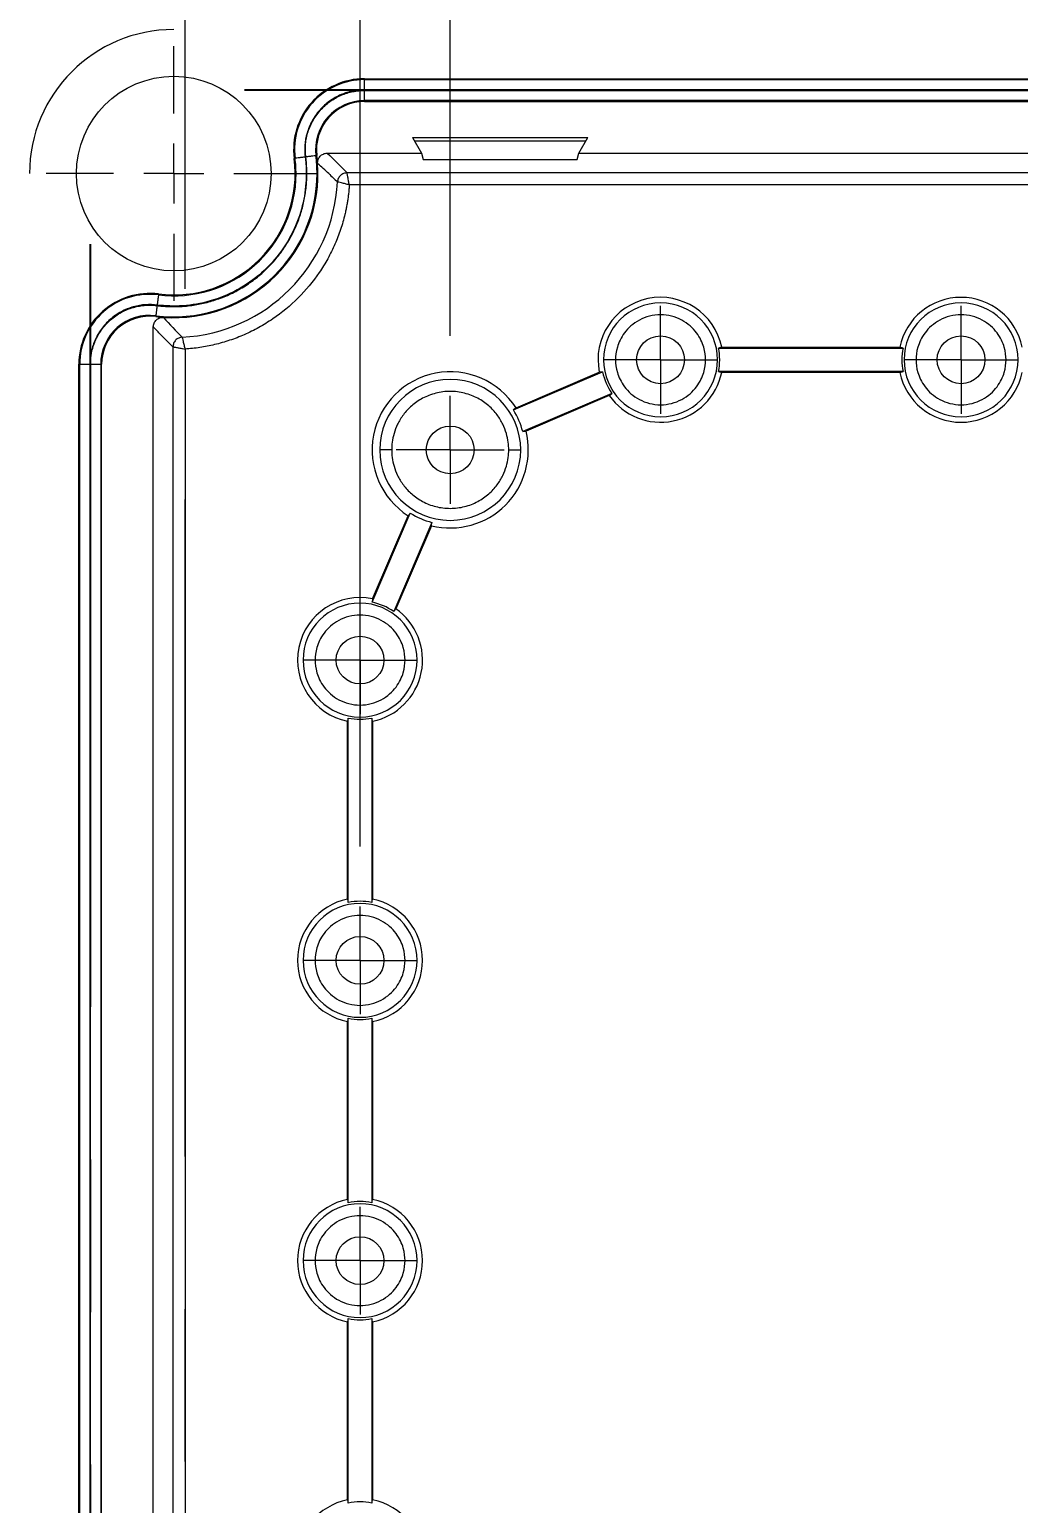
# Model space of a CAD drawing. Header units: millimetres. Extents: x 5 to 415, y 4 to 292.
# Drawn here: x 275.76 to 292.22, y 217.59 to 242.13 of the extents above; entities that cross this region are included whole.
import ezdxf

# ---------------------------------------------------------------- set-up
doc = ezdxf.new("R2010")
doc.units = ezdxf.units.MM
doc.linetypes.add('CENTERX2', pattern=[20.32, 12.7, -2.54, 2.54, -2.54])
doc.styles.add('SLDTEXTSTYLE0', font='TXT', dxfattribs={"width": 0.75})
doc.dimstyles.new('SLDDIMSTYLE0', dxfattribs={"dimtxt": 3.5, "dimasz": 6, "dimexe": 0, "dimexo": 0.0625, "dimgap": 0.875, "dimtad": 1, "dimlfac": 5, "dimrnd": 1e-09, "dimzin": 12, "dimdsep": 46, "dimtxsty": 'SLDTEXTSTYLE0', "dimblk1": 'CLOSED', "dimblk2": 'CLOSED', "dimsah": 1, "dimcen": 0.09, "dimadec": 0, "dimazin": 3, "dimtfac": 1, "dimtofl": 0, "dimtmove": 0, "dimatfit": 3, "dimldrblk": 'CLOSED', "dimfxl": 1, "dimfrac": 2, "dimtolj": 1, "dimtzin": 12, "dimarcsym": 0})

# ---------------------------------------------------------------- blocks, each defined once
blk = doc.blocks.new('_CLOSED')
at = {"color": 0, "linetype": 'ByBlock', "lineweight": -2}
for p, q in [((-1, 0.166667), (0, 0)), ((-1, 0.166667), (-1, -0.166667)), ((0, 0), (-1, -0.166667)), ((0, 0), (-1, 0))]:
    blk.add_line(p, q, dxfattribs=at)
blk = doc.blocks.new('_D_2')
at = {"color": 7, "linetype": 'Continuous', "lineweight": 0}
for p, q in [((278.349, 237.81), (278.349, 254.452)), ((329.174, 237.81), (329.174, 254.452)), ((278.349, 253.452), (329.174, 253.452))]:
    blk.add_line(p, q, dxfattribs=at)
at = {"color": 7, "linetype": 'Continuous', "lineweight": 0, "xscale": 6, "yscale": 6, "rotation": 180.0000000000004}
blk.add_blockref('_CLOSED', (278.349, 253.452, 7.27), dxfattribs=at)
at = {"color": 7, "linetype": 'Continuous', "lineweight": 0, "xscale": 6, "yscale": 6}
blk.add_blockref('_CLOSED', (329.174, 253.452, 7.27), dxfattribs=at)
at = {"color": 7, "linetype": 'Continuous', "lineweight": 0, "insert": (296.944, 257.964), "char_height": 3.5, "attachment_point": 1, "style": 'SLDTEXTSTYLE0'}
blk.add_mtext('254.13', dxfattribs=at)
blk = doc.blocks.new('_D_4')
at = {"color": 7, "linetype": 'Continuous', "lineweight": 0}
for p, q in [((281.261, 228.529), (281.261, 249.833)), ((326.261, 228.529), (326.261, 249.833)), ((281.261, 248.833), (326.261, 248.833))]:
    blk.add_line(p, q, dxfattribs=at)
at = {"color": 7, "linetype": 'Continuous', "lineweight": 0, "xscale": 6, "yscale": 6, "rotation": 180.0000000000004}
blk.add_blockref('_CLOSED', (281.261, 248.833, 7.27), dxfattribs=at)
at = {"color": 7, "linetype": 'Continuous', "lineweight": 0, "xscale": 6, "yscale": 6}
blk.add_blockref('_CLOSED', (326.261, 248.833, 7.27), dxfattribs=at)
at = {"color": 7, "linetype": 'Continuous', "lineweight": 0, "insert": (300.177, 253.345), "char_height": 3.5, "attachment_point": 1, "style": 'SLDTEXTSTYLE0'}
blk.add_mtext('225', dxfattribs=at)
blk = doc.blocks.new('_D_5')
at = {"color": 7, "linetype": 'Continuous', "lineweight": 0}
for p, q in [((282.761, 237.029), (282.761, 245.043)), ((324.761, 237.029), (324.761, 245.043)), ((282.761, 244.043), (324.761, 244.043))]:
    blk.add_line(p, q, dxfattribs=at)
at = {"color": 7, "linetype": 'Continuous', "lineweight": 0, "xscale": 6, "yscale": 6, "rotation": 180.0000000000004}
blk.add_blockref('_CLOSED', (282.761, 244.043, 7.27), dxfattribs=at)
at = {"color": 7, "linetype": 'Continuous', "lineweight": 0, "xscale": 6, "yscale": 6}
blk.add_blockref('_CLOSED', (324.761, 244.043, 7.27), dxfattribs=at)
at = {"color": 7, "linetype": 'Continuous', "lineweight": 0, "insert": (300.177, 248.555), "char_height": 3.5, "attachment_point": 1, "style": 'SLDTEXTSTYLE0'}
blk.add_mtext('210', dxfattribs=at)
blk = doc.blocks.new('SW_CENTERMARKSYMBOL_2')
at = {"color": 0, "linetype": 'Continuous', "lineweight": 0}
for p, q in [((0, 1), (0, 2.12)), ((0, 0), (0, 0.5)), ((-1, 0), (-2.12, 0)), ((0, 0), (-0.5, 0)), ((0, 0), (0, -0.5)), ((0, 0), (0.5, 0)), ((1, 0), (2.12, 0)), ((0, -1), (0, -2.12))]:
    blk.add_line(p, q, dxfattribs=at)
blk = doc.blocks.new('SW_CENTERMARKSYMBOL_26')
at = {"color": 0, "linetype": 'Continuous', "lineweight": 0}
for p, q in [((0, 0.5), (0, 0.898)), ((0, 0), (0, 0.5)), ((-0.5, 0), (-0.898, 0)), ((0, 0), (-0.5, 0)), ((0, 0), (0, -0.5)), ((0, 0), (0.5, 0)), ((0.5, 0), (0.898, 0)), ((0, -0.5), (0, -0.898))]:
    blk.add_line(p, q, dxfattribs=at)
blk = doc.blocks.new('SW_CENTERMARKSYMBOL_27')
at = {"color": 0, "linetype": 'Continuous', "lineweight": 0}
for p, q in [((0, 0.5), (0, 0.898)), ((0, 0), (0, 0.5)), ((-0.5, 0), (-0.898, 0)), ((0, 0), (-0.5, 0)), ((0, 0), (0, -0.5)), ((0, 0), (0.5, 0)), ((0.5, 0), (0.898, 0)), ((0, -0.5), (0, -0.898))]:
    blk.add_line(p, q, dxfattribs=at)
blk = doc.blocks.new('SW_CENTERMARKSYMBOL_28')
at = {"color": 0, "linetype": 'Continuous', "lineweight": 0}
for p, q in [((0, 0.5), (0, 0.898)), ((0, 0), (0, 0.5)), ((-0.5, 0), (-0.898, 0)), ((0, 0), (-0.5, 0)), ((0, 0), (0, -0.5)), ((0, 0), (0.5, 0)), ((0.5, 0), (0.898, 0)), ((0, -0.5), (0, -0.898))]:
    blk.add_line(p, q, dxfattribs=at)
blk = doc.blocks.new('SW_CENTERMARKSYMBOL_29')
at = {"color": 0, "linetype": 'Continuous', "lineweight": 0}
for p, q in [((0, 0.5), (0, 0.898)), ((0, 0), (0, 0.5)), ((-0.5, 0), (-0.898, 0)), ((0, 0), (-0.5, 0)), ((0, 0), (0, -0.5)), ((0, 0), (0.5, 0)), ((0.5, 0), (0.898, 0)), ((0, -0.5), (0, -0.898))]:
    blk.add_line(p, q, dxfattribs=at)
blk = doc.blocks.new('SW_CENTERMARKSYMBOL_30')
at = {"color": 0, "linetype": 'Continuous', "lineweight": 0}
for p, q in [((0, 0.5), (0, 0.898)), ((0, 0), (0, 0.5)), ((-0.5, 0), (-0.898, 0)), ((0, 0), (-0.5, 0)), ((0, 0), (0, -0.5)), ((0, 0), (0.5, 0)), ((0.5, 0), (0.898, 0)), ((0, -0.5), (0, -0.898))]:
    blk.add_line(p, q, dxfattribs=at)
blk = doc.blocks.new('SW_CENTERMARKSYMBOL_31')
at = {"color": 0, "linetype": 'Continuous', "lineweight": 0}
for p, q in [((0, 0.5), (0, 0.898)), ((0, 0), (0, 0.5)), ((-0.5, 0), (-0.898, 0)), ((0, 0), (-0.5, 0)), ((0, 0), (0, -0.5)), ((0, 0), (0.5, 0)), ((0.5, 0), (0.898, 0)), ((0, -0.5), (0, -0.898))]:
    blk.add_line(p, q, dxfattribs=at)

msp = doc.modelspace()

# ---------------------------------------------------------------- linework, layer by layer
at = {"color": 7, "linetype": 'Continuous', "lineweight": 15}
for p, q in [((281.3363, 241.3111), (281.3363, 241.2959)), ((281.3363, 241.3111), (326.1865, 241.3111)), ((281.3363, 241.126), (281.3363, 241.2959)), ((281.3363, 241.2959), (326.1865, 241.2959)), ((326.1865, 241.126), (281.3363, 241.126)), ((281.3363, 241.1163), (326.1865, 241.1163)), ((281.3363, 240.9464), (281.3363, 241.1163)), ((326.1865, 240.9464), (281.3363, 240.9464)), ((281.3363, 240.9464), (281.3363, 240.9311)), ((281.3363, 240.9311), (326.1865, 240.9311)), ((282.1333, 240.3311), (282.2834, 240.0711)), ((282.1333, 240.3311), (285.0521, 240.3311)), ((284.902, 240.0711), (285.0521, 240.3311)), ((280.715, 240.0711), (282.2834, 240.0711)), ((282.1635, 240.2788), (285.0219, 240.2788)), ((282.2834, 240.0711), (282.3136, 239.9664)), ((284.8718, 239.9664), (284.902, 240.0711)), ((284.902, 240.0711), (322.6207, 240.0711)), ((280.1806, 239.9855), (280.1655, 239.9836)), ((280.5275, 240.0292), (280.5426, 240.0311)), ((282.3136, 239.9664), (284.8718, 239.9664)), ((326.4777, 239.7436), (281.0451, 239.7436)), ((326.4399, 239.5437), (281.0829, 239.5437)), ((277.9089, 237.727), (277.907, 237.7119)), ((277.8614, 237.35), (277.8633, 237.3651)), ((277.8214, 191.0848), (277.8214, 237.1775)), ((278.1489, 236.8474), (278.1489, 191.4149)), ((278.3489, 236.8097), (278.3489, 191.4526)), ((287.28, 236.8411), (287.2257, 236.8272)), ((287.2257, 236.8272), (290.297, 236.8272)), ((287.28, 236.8411), (290.2428, 236.8411)), ((290.297, 236.8272), (290.2428, 236.8411)), ((276.5814, 191.706), (276.5814, 236.5562)), ((276.5966, 236.5562), (276.5814, 236.5562)), ((276.5966, 191.706), (276.5966, 236.5562)), ((276.5966, 236.5562), (276.7665, 236.5562)), ((276.7665, 236.5562), (276.7665, 191.706)), ((276.7763, 191.706), (276.7763, 236.5562)), ((276.7763, 236.5562), (276.9462, 236.5562)), ((276.9462, 236.5562), (276.9462, 191.706)), ((276.9462, 236.5562), (276.9614, 236.5562)), ((276.9614, 191.706), (276.9614, 236.5562)), ((283.8133, 235.7953), (285.2978, 236.4315)), ((283.8579, 235.8295), (285.2424, 236.4229)), ((285.2978, 236.4315), (285.2424, 236.4229)), ((287.2257, 236.4351), (287.28, 236.4211)), ((290.297, 236.4351), (287.2257, 236.4351)), ((290.2428, 236.4211), (287.28, 236.4211)), ((290.2428, 236.4211), (290.297, 236.4351)), ((285.4522, 236.0711), (283.9678, 235.4349)), ((285.4079, 236.0369), (284.0233, 235.4435)), ((285.4079, 236.0369), (285.4522, 236.0711)), ((283.8579, 235.8295), (283.8133, 235.7953)), ((283.9678, 235.4349), (284.0233, 235.4435)), ((281.4611, 232.5947), (282.0973, 234.0792)), ((281.4696, 232.6501), (282.063, 234.0347)), ((282.4576, 233.9247), (281.8214, 232.4403)), ((282.0973, 234.0792), (282.063, 234.0347)), ((282.449, 233.8692), (282.4576, 233.9247)), ((282.449, 233.8692), (281.8556, 232.4846)), ((281.4696, 232.6501), (281.4611, 232.5947)), ((281.8214, 232.4403), (281.8556, 232.4846)), ((281.0653, 230.6668), (281.0514, 230.6126)), ((281.0514, 227.6497), (281.0514, 230.6126)), ((281.0653, 227.5955), (281.0653, 230.6668)), ((281.4714, 230.6126), (281.4574, 230.6668)), ((281.4574, 230.6668), (281.4574, 227.5955)), ((281.4714, 230.6126), (281.4714, 227.6497)), ((281.0514, 227.6497), (281.0653, 227.5955)), ((281.4574, 227.5955), (281.4714, 227.6497)), ((281.0653, 225.6668), (281.0514, 225.6126)), ((281.0514, 222.6497), (281.0514, 225.6126)), ((281.0653, 222.5955), (281.0653, 225.6668)), ((281.4714, 225.6126), (281.4574, 225.6668)), ((281.4574, 225.6668), (281.4574, 222.5955)), ((281.4714, 225.6126), (281.4714, 222.6497)), ((281.0514, 222.6497), (281.0653, 222.5955)), ((281.4574, 222.5955), (281.4714, 222.6497)), ((281.0653, 220.6668), (281.0514, 220.6126)), ((281.0653, 217.5955), (281.0653, 220.6668)), ((281.4714, 220.6126), (281.4574, 220.6668)), ((281.4574, 220.6668), (281.4574, 217.5955)), ((281.0514, 217.6497), (281.0514, 220.6126)), ((281.4714, 220.6126), (281.4714, 217.6497)), ((281.0514, 217.6497), (281.0653, 217.5955)), ((281.4574, 217.5955), (281.4714, 217.6497))]:
    msp.add_line(p, q, dxfattribs=at)
at = {"color": 7, "linetype": 'CENTERX2', "lineweight": 0}
for p, q in [((328.1865, 241.126), (279.3363, 241.126)), ((328.1865, 241.1163), (279.3363, 241.1163)), ((276.7665, 238.5562), (276.7665, 189.706)), ((276.7763, 238.5562), (276.7763, 189.706)), ((278.3489, 203.0443), (278.3489, 234.3048))]:
    msp.add_line(p, q, dxfattribs=at)
at = {"color": 7, "linetype": 'Continuous', "lineweight": 15}
for centre, radius in [((278.1614, 239.7311), 1.62), ((286.2614, 236.6311), 0.3976), ((291.2614, 236.6311), 0.3976), ((282.7614, 235.1311), 0.3976), ((281.2614, 231.6311), 0.3976), ((281.2614, 226.6311), 0.3976), ((281.2614, 221.6311), 0.3976)]:
    msp.add_circle(centre, radius, dxfattribs=at)
for centre, radius, start, end in [((278.1614, 239.7311), 2.4, 90, 180), ((281.3363, 240.1311), 1.18, 90, 187.18076), ((281.3363, 240.1311), 1.1648, 90, 187.18076), ((281.3363, 240.1311), 0.8152, 90, 187.18076), ((281.3363, 240.1311), 0.8, 90, 187.18076), ((278.1614, 239.7311), 2.02, 262.81924, 7.18076), ((278.1614, 239.7311), 2.4, 265.96748, 4.03254), ((278.1614, 239.7311), 2.0352, 360, 7.18076), ((278.1614, 239.7311), 2.3848, 0, 7.18076), ((278.1614, 239.7311), 2.4, 4.03254, 7.18076), ((278.1614, 239.7311), 2.3848, 262.81924, 0), ((278.1614, 239.7311), 2.0352, 262.81924, 360), ((278.1614, 239.7311), 2.7275, 272.92795, 357.07205), ((277.7614, 236.5562), 1.18, 82.81924, 180), ((277.7614, 236.5562), 1.1648, 82.81924, 180), ((286.2614, 236.6311), 1.04, 11.64944, 191.54915), ((291.2614, 236.6311), 1.04, 11.64944, 168.35056), ((277.7614, 236.5562), 0.8152, 82.81924, 180), ((277.7614, 236.5562), 0.8, 82.81924, 180), ((278.1614, 239.7311), 2.4, 262.81924, 265.96748), ((286.2614, 236.6311), 0.9481, 0, 180), ((291.2614, 236.6311), 0.9481, 0, 180), ((286.2614, 236.6311), 0.9481, 180, 0), ((286.2614, 236.6311), 0.9841, 348.50914, 11.49086), ((291.2614, 236.6311), 0.9841, 168.50914, 191.49086), ((291.2614, 236.6311), 0.9481, 180, 0), ((282.7614, 235.1311), 1.3, 32.4948, 237.5052), ((286.2614, 236.6311), 0.9841, 191.70773, 214.68945), ((286.2614, 236.6311), 1.04, 214.84803, 348.35056), ((291.2614, 236.6311), 1.04, 191.64944, 348.35056), ((282.7614, 235.1311), 1.1732, 0, 180), ((282.7614, 235.1311), 1.2441, 14.13226, 32.26492), ((282.7614, 235.1311), 1.3, 256.09761, 13.90239), ((282.7614, 235.1311), 1.1732, 180, 0), ((282.7614, 235.1311), 1.2441, 237.73508, 255.86774), ((281.2614, 231.6311), 1.04, 78.45085, 258.35056), ((281.2614, 231.6311), 0.9481, 0, 180), ((281.2614, 231.6311), 0.9841, 55.31055, 78.29227), ((281.2614, 231.6311), 1.04, 281.64944, 55.15197), ((281.2614, 231.6311), 0.9481, 180, 0), ((281.2614, 231.6311), 0.9841, 258.50914, 281.49086), ((281.2614, 226.6311), 1.04, 101.64944, 258.35056), ((281.2614, 226.6311), 0.9481, 0, 180), ((281.2614, 226.6311), 0.9841, 78.50914, 101.49086), ((281.2614, 226.6311), 1.04, 281.64944, 78.35056), ((281.2614, 226.6311), 0.9481, 180, 0), ((281.2614, 226.6311), 0.9841, 258.50914, 281.49086), ((281.2614, 221.6311), 1.04, 101.64944, 258.35056), ((281.2614, 221.6311), 0.9841, 78.50914, 101.49086), ((281.2614, 221.6311), 1.04, 281.64944, 78.35056), ((281.2614, 221.6311), 0.9481, 0, 180), ((281.2614, 221.6311), 0.9481, 180, 0), ((281.2614, 221.6311), 0.9841, 258.50914, 281.49086), ((281.2614, 216.6311), 1.04, 101.64944, 258.35056), ((281.2614, 216.6311), 0.9841, 78.50914, 101.49086), ((281.2614, 216.6311), 1.04, 281.64944, 78.35056)]:
    msp.add_arc(centre, radius, start, end, dxfattribs=at)
for points, knots in [([(281.3363, 241.126), (281.2741, 241.126), (281.2092, 241.1202), (281.0775, 241.0941), (281.0106, 241.0739), (280.8796, 241.0179), (280.8156, 240.9821), (280.6955, 240.8958), (280.6396, 240.8453), (280.5406, 240.7331), (280.4975, 240.6713), (280.4269, 240.5414), (280.3994, 240.4734), (280.3602, 240.3364), (280.3485, 240.2676), (280.3391, 240.1336), (280.3414, 240.0685), (280.3492, 240.0068)], [0, 0, 0, 0, 0.125, 0.125, 0.25, 0.25, 0.375, 0.375, 0.5, 0.5, 0.625, 0.625, 0.75, 0.75, 0.875, 0.875, 1, 1, 1, 1]), ([(280.3589, 240.008), (280.3574, 240.0208), (280.3545, 240.0463), (280.352, 240.0846), (280.3509, 240.123), (280.3514, 240.1615), (280.3544, 240.2213), (280.3643, 240.3023), (280.3878, 240.4043), (280.4227, 240.5049), (280.4852, 240.6367), (280.5912, 240.7883), (280.7283, 240.9123), (280.8512, 240.9909), (280.9466, 241.038), (281.045, 241.0741), (281.1323, 241.0962), (281.2083, 241.1086), (281.2721, 241.1151), (281.3149, 241.1159), (281.3363, 241.1163)], [0, 0, 0, 0, 0.0230759, 0.046094, 0.0690893, 0.092097, 0.115152, 0.1767311, 0.2383741, 0.302987, 0.3676641, 0.5000063, 0.6323485, 0.6969614, 0.7616385, 0.8232176, 0.8848606, 0.9232243, 0.9615498, 1, 1, 1, 1]), ([(280.5554, 239.8999), (280.5539, 239.9219), (280.5569, 239.9439), (280.5715, 239.9851), (280.5831, 240.0043), (280.6128, 240.0361), (280.6311, 240.0491), (280.6711, 240.0665), (280.6929, 240.0711), (280.715, 240.0711)], [0, 0, 0, 0, 0.25, 0.25, 0.5, 0.5, 0.75, 0.75, 1, 1, 1, 1]), ([(280.3492, 240.0068), (280.3297, 240.0043), (280.3087, 240.0017), (280.268, 239.9966), (280.2484, 239.9941), (280.2157, 239.99), (280.2027, 239.9883), (280.1855, 239.9862), (280.1813, 239.9856), (280.1806, 239.9855)], [0, 0, 0, 0, 0.25, 0.25, 0.5, 0.5, 0.75, 0.75, 1, 1, 1, 1]), ([(280.3492, 240.0068), (280.3519, 239.9839), (280.3572, 239.9381), (280.3625, 239.8693), (280.3659, 239.8002), (280.3663, 239.7542), (280.3665, 239.7311)], [0, 0, 0, 0, 0.2501225, 0.5, 0.7498775, 1, 1, 1, 1]), ([(280.5275, 240.0292), (280.5268, 240.0292), (280.5225, 240.0286), (280.5054, 240.0265), (280.4924, 240.0248), (280.4597, 240.0207), (280.4401, 240.0182), (280.3994, 240.0131), (280.3784, 240.0105), (280.3589, 240.008)], [0, 0, 0, 0, 0.25, 0.25, 0.5, 0.5, 0.75, 0.75, 1, 1, 1, 1]), ([(280.3763, 239.7311), (280.3761, 239.7543), (280.3756, 239.8006), (280.3722, 239.8699), (280.3669, 239.9391), (280.3616, 239.985), (280.3589, 240.008)], [0, 0, 0, 0, 0.2501225, 0.5, 0.7498775, 1, 1, 1, 1]), ([(277.8845, 237.5336), (277.905, 237.5312), (277.9459, 237.5264), (278.0075, 237.5213), (278.0691, 237.5179), (278.1308, 237.5162), (278.1925, 237.5162), (278.2542, 237.5179), (278.3723, 237.5245), (278.5462, 237.5458), (278.7358, 237.5896), (278.8858, 237.6369), (279.0373, 237.694), (279.2224, 237.7817), (279.4333, 237.9122), (279.6295, 238.0665), (279.8071, 238.2418), (279.9629, 238.4348), (280.073, 238.6074), (280.1486, 238.7506), (280.2143, 238.8935), (280.2815, 239.0762), (280.3281, 239.261), (280.3535, 239.408), (280.3666, 239.5152), (280.3747, 239.623), (280.3758, 239.6951), (280.3763, 239.7311)], [0, 0, 0, 0, 0.0164786, 0.0329239, 0.0493489, 0.0657664, 0.082189, 0.0986297, 0.1151011, 0.1766686, 0.2382645, 0.2702699, 0.3023036, 0.3675154, 0.43355, 0.5000038, 0.5664575, 0.6324921, 0.6977039, 0.7297094, 0.761743, 0.8233105, 0.8849064, 0.9136979, 0.9424316, 0.9711761, 1, 1, 1, 1]), ([(280.3665, 239.7311), (280.3665, 239.5933), (280.3535, 239.4495), (280.2958, 239.1575), (280.251, 239.0093), (280.1268, 238.719), (280.0475, 238.577), (279.8562, 238.311), (279.7444, 238.187), (279.4955, 237.9676), (279.3586, 237.8721), (279.0707, 237.7156), (278.9199, 237.6546), (278.6164, 237.5677), (278.4637, 237.5418), (278.1668, 237.521), (278.0225, 237.5261), (277.8857, 237.5433)], [0, 0, 0, 0, 0.125, 0.125, 0.25, 0.25, 0.375, 0.375, 0.5, 0.5, 0.625, 0.625, 0.75, 0.75, 0.875, 0.875, 1, 1, 1, 1]), ([(280.1966, 239.7311), (280.1973, 239.7311), (280.2015, 239.7311), (280.2188, 239.7311), (280.2319, 239.7311), (280.2649, 239.7311), (280.2846, 239.7311), (280.3257, 239.7311), (280.3468, 239.7311), (280.3665, 239.7311)], [0, 0, 0, 0, 0.25, 0.25, 0.5, 0.5, 0.75, 0.75, 1, 1, 1, 1]), ([(280.3763, 239.7311), (280.3959, 239.7311), (280.4171, 239.7311), (280.4581, 239.7311), (280.4779, 239.7311), (280.5108, 239.7311), (280.5239, 239.7311), (280.5412, 239.7311), (280.5455, 239.7311), (280.5462, 239.7311)], [0, 0, 0, 0, 0.25, 0.25, 0.5, 0.5, 0.75, 0.75, 1, 1, 1, 1]), ([(280.7414, 239.7311), (280.7655, 239.7083), (280.8143, 239.662), (280.8614, 239.6154), (280.8853, 239.5918)], [0, 0, 0, 0, 0.4924794, 1, 1, 1, 1]), ([(281.0451, 239.7436), (281.0267, 239.7436), (281.007, 239.7404), (280.9688, 239.7257), (280.9504, 239.7143), (280.9195, 239.6849), (280.9071, 239.6671), (280.8905, 239.6297), (280.8863, 239.6102), (280.8853, 239.5918)], [0, 0, 0, 0, 0.25, 0.25, 0.5, 0.5, 0.75, 0.75, 1, 1, 1, 1]), ([(281.0829, 239.5437), (281.0605, 239.5494), (281.0382, 239.5549), (280.9951, 239.5656), (280.9746, 239.5706), (280.9364, 239.5798), (280.9194, 239.5838), (280.8939, 239.5898), (280.8859, 239.5917), (280.8853, 239.5918)], [0, 0, 0, 0, 0.25, 0.25, 0.5, 0.5, 0.75, 0.75, 1, 1, 1, 1]), ([(281.0829, 239.5437), (281.0816, 239.5503), (281.0793, 239.5627), (281.076, 239.5802), (281.0732, 239.5952), (281.0708, 239.6079), (281.067, 239.6281), (281.0621, 239.6542), (281.0562, 239.6849), (281.0515, 239.7101), (281.0479, 239.729), (281.0456, 239.7409), (281.0453, 239.7427), (281.0451, 239.7436)], [0, 0, 0, 0, 0.064339, 0.1215684, 0.1716868, 0.2146929, 0.2505858, 0.3815232, 0.49942, 0.6305976, 0.7576661, 0.8807533, 1, 1, 1, 1]), ([(281.0829, 239.5437), (281.0812, 239.52), (281.0778, 239.4727), (281.0706, 239.4019), (281.0618, 239.3314), (281.0512, 239.2612), (281.0389, 239.1912), (281.025, 239.1215), (280.9954, 238.9903), (280.9409, 238.7997), (280.8456, 238.5528), (280.7271, 238.3128), (280.5365, 238.0028), (280.2437, 237.6488), (279.8897, 237.356), (279.5798, 237.1654), (279.3397, 237.0469), (279.0928, 236.9516), (278.8852, 236.8923), (278.719, 236.8563), (278.5964, 236.8353), (278.473, 236.8192), (278.3903, 236.8128), (278.3489, 236.8097)], [0, 0, 0, 0, 0.01687027, 0.03371466, 0.05054307, 0.06736545, 0.08419176, 0.10103195, 0.11789593, 0.17978227, 0.24169334, 0.30572843, 0.3697891, 0.50000293, 0.63021676, 0.69425184, 0.75831251, 0.82019886, 0.88210993, 0.91159524, 0.94103645, 0.97048693, 1, 1, 1, 1]), ([(277.907, 237.7119), (277.9069, 237.7112), (277.9064, 237.707), (277.9042, 237.6898), (277.9026, 237.6768), (277.8984, 237.6441), (277.896, 237.6246), (277.8908, 237.5838), (277.8882, 237.5628), (277.8857, 237.5433)], [0, 0, 0, 0, 0.25, 0.25, 0.5, 0.5, 0.75, 0.75, 1, 1, 1, 1]), ([(277.8857, 237.5433), (277.824, 237.5511), (277.7589, 237.5534), (277.625, 237.544), (277.5561, 237.5323), (277.4192, 237.4931), (277.3511, 237.4656), (277.2212, 237.395), (277.1595, 237.3519), (277.0472, 237.2529), (276.9967, 237.197), (276.9104, 237.077), (276.8746, 237.0129), (276.8186, 236.8819), (276.7984, 236.8151), (276.7724, 236.6833), (276.7665, 236.6184), (276.7665, 236.5562)], [0, 0, 0, 0, 0.125, 0.125, 0.25, 0.25, 0.375, 0.375, 0.5, 0.5, 0.625, 0.625, 0.75, 0.75, 0.875, 0.875, 1, 1, 1, 1]), ([(276.7763, 236.5562), (276.7764, 236.5691), (276.7767, 236.5947), (276.779, 236.6331), (276.7827, 236.6714), (276.788, 236.7095), (276.7985, 236.7684), (276.8184, 236.8475), (276.8545, 236.9458), (276.9017, 237.0413), (276.9802, 237.1642), (277.1042, 237.3014), (277.2558, 237.4073), (277.3876, 237.4698), (277.4881, 237.5047), (277.5902, 237.5282), (277.6796, 237.5392), (277.7566, 237.542), (277.8207, 237.5405), (277.8632, 237.5359), (277.8845, 237.5336)], [0, 0, 0, 0, 0.0230759, 0.046094, 0.06908931, 0.09209696, 0.11515203, 0.17673112, 0.23837405, 0.30298699, 0.36766408, 0.50000629, 0.63234851, 0.69696144, 0.76163855, 0.82321763, 0.88486057, 0.9232243, 0.96154982, 1, 1, 1, 1]), ([(277.8214, 237.1775), (277.8214, 237.1996), (277.8259, 237.2213), (277.8434, 237.2614), (277.8563, 237.2797), (277.8882, 237.3094), (277.9074, 237.321), (277.9484, 237.3356), (277.9706, 237.3386), (277.9926, 237.3371)], [0, 0, 0, 0, 0.25, 0.25, 0.5, 0.5, 0.75, 0.75, 1, 1, 1, 1]), ([(277.8845, 237.5336), (277.8821, 237.5141), (277.8794, 237.4931), (277.8743, 237.4524), (277.8718, 237.4328), (277.8677, 237.4001), (277.8661, 237.3871), (277.8639, 237.37), (277.8634, 237.3658), (277.8633, 237.3651)], [0, 0, 0, 0, 0.25, 0.25, 0.5, 0.5, 0.75, 0.75, 1, 1, 1, 1]), ([(287.01, 236.6311), (287.01, 236.6935), (287.0024, 236.7641), (286.9577, 236.9174), (286.9202, 237.0005), (286.8303, 237.1202), (286.7948, 237.1592), (286.7124, 237.2311), (286.6655, 237.2641), (286.5619, 237.3193), (286.5052, 237.3416), (286.3861, 237.3718), (286.3238, 237.3798), (286.199, 237.3798), (286.1366, 237.3718), (286.0176, 237.3416), (285.9609, 237.3193), (285.8573, 237.2641), (285.8104, 237.2311), (285.7279, 237.1592), (285.6924, 237.1202), (285.6026, 237.0005), (285.5651, 236.9174), (285.5204, 236.7641), (285.5128, 236.6935), (285.5128, 236.6311)], [0, 0, 0, 0, 0.125, 0.125, 0.25, 0.25, 0.3125, 0.3125, 0.375, 0.375, 0.4375, 0.4375, 0.5, 0.5, 0.5625, 0.5625, 0.625, 0.625, 0.6875, 0.6875, 0.75, 0.75, 0.875, 0.875, 1, 1, 1, 1]), ([(292.01, 236.6311), (292.01, 236.6935), (292.0024, 236.7641), (291.9577, 236.9174), (291.9202, 237.0005), (291.8303, 237.1202), (291.7948, 237.1592), (291.7124, 237.2311), (291.6655, 237.2641), (291.5619, 237.3193), (291.5052, 237.3416), (291.3861, 237.3718), (291.3238, 237.3798), (291.199, 237.3798), (291.1366, 237.3718), (291.0176, 237.3416), (290.9609, 237.3193), (290.8573, 237.2641), (290.8104, 237.2311), (290.7279, 237.1592), (290.6924, 237.1202), (290.6026, 237.0005), (290.5651, 236.9174), (290.5204, 236.7641), (290.5128, 236.6935), (290.5128, 236.6311)], [0, 0, 0, 0, 0.125, 0.125, 0.25, 0.25, 0.3125, 0.3125, 0.375, 0.375, 0.4375, 0.4375, 0.5, 0.5, 0.5625, 0.5625, 0.625, 0.625, 0.6875, 0.6875, 0.75, 0.75, 0.875, 0.875, 1, 1, 1, 1]), ([(278.1489, 236.8474), (278.126, 236.8693), (278.0807, 236.9126), (278.0136, 236.9787), (277.9481, 237.0447), (277.8842, 237.1106), (277.8422, 237.1554), (277.8214, 237.1775)], [0, 0, 0, 0, 0.20971413, 0.41457116, 0.61457112, 0.80971406, 1, 1, 1, 1]), ([(278.3007, 237.0072), (278.2824, 237.0062), (278.2628, 237.002), (278.2254, 236.9854), (278.2076, 236.973), (278.1782, 236.9422), (278.1668, 236.9237), (278.1522, 236.8855), (278.1489, 236.8658), (278.1489, 236.8474)], [0, 0, 0, 0, 0.25, 0.25, 0.5, 0.5, 0.75, 0.75, 1, 1, 1, 1]), ([(278.1489, 236.8474), (278.1492, 236.8474), (278.1497, 236.8473), (278.1525, 236.8467), (278.1567, 236.8459), (278.1627, 236.8448), (278.173, 236.8428), (278.1907, 236.8395), (278.2173, 236.8345), (278.2481, 236.8286), (278.2785, 236.8229), (278.3126, 236.8165), (278.3354, 236.8122), (278.3489, 236.8097)], [0, 0, 0, 0, 0.0567392, 0.1139451, 0.1716337, 0.2298205, 0.2885208, 0.4134856, 0.5459618, 0.6555721, 0.7780548, 0.8692096, 1, 1, 1, 1]), ([(278.3007, 237.0072), (278.3008, 237.0066), (278.3027, 236.9986), (278.3087, 236.9731), (278.3127, 236.9561), (278.3219, 236.9179), (278.3269, 236.8974), (278.3376, 236.8543), (278.3432, 236.832), (278.3489, 236.8097)], [0, 0, 0, 0, 0.25, 0.25, 0.5, 0.5, 0.75, 0.75, 1, 1, 1, 1]), ([(285.5128, 236.6311), (285.49, 236.6311), (285.4657, 236.6311), (285.4184, 236.6311), (285.3956, 236.6311), (285.3572, 236.6311), (285.3417, 236.6311), (285.3205, 236.6311), (285.3148, 236.6311), (285.3133, 236.6311)], [0, 0, 0, 0, 0.25, 0.25, 0.5, 0.5, 0.75, 0.75, 1, 1, 1, 1]), ([(285.5128, 236.6311), (285.5128, 236.5688), (285.5204, 236.4982), (285.5651, 236.3449), (285.6026, 236.2618), (285.6924, 236.1421), (285.7279, 236.1031), (285.8104, 236.0312), (285.8573, 235.9982), (285.9609, 235.943), (286.0176, 235.9207), (286.1366, 235.8905), (286.199, 235.8825), (286.3238, 235.8825), (286.3861, 235.8905), (286.5052, 235.9207), (286.5619, 235.943), (286.6655, 235.9982), (286.7124, 236.0312), (286.7948, 236.1031), (286.8303, 236.1421), (286.9202, 236.2618), (286.9577, 236.3449), (287.0024, 236.4982), (287.01, 236.5688), (287.01, 236.6311)], [0, 0, 0, 0, 0.125, 0.125, 0.25, 0.25, 0.3125, 0.3125, 0.375, 0.375, 0.4375, 0.4375, 0.5, 0.5, 0.5625, 0.5625, 0.625, 0.625, 0.6875, 0.6875, 0.75, 0.75, 0.875, 0.875, 1, 1, 1, 1]), ([(287.01, 236.6311), (287.0327, 236.6311), (287.0571, 236.6311), (287.1044, 236.6311), (287.1272, 236.6311), (287.1656, 236.6311), (287.1811, 236.6311), (287.2022, 236.6311), (287.2079, 236.6311), (287.2095, 236.6311)], [0, 0, 0, 0, 0.25, 0.25, 0.5, 0.5, 0.75, 0.75, 1, 1, 1, 1]), ([(290.5128, 236.6311), (290.49, 236.6311), (290.4657, 236.6311), (290.4184, 236.6311), (290.3956, 236.6311), (290.3572, 236.6311), (290.3417, 236.6311), (290.3205, 236.6311), (290.3148, 236.6311), (290.3133, 236.6311)], [0, 0, 0, 0, 0.25, 0.25, 0.5, 0.5, 0.75, 0.75, 1, 1, 1, 1]), ([(290.5128, 236.6311), (290.5128, 236.5688), (290.5204, 236.4982), (290.5651, 236.3449), (290.6026, 236.2618), (290.6924, 236.1421), (290.7279, 236.1031), (290.8104, 236.0312), (290.8573, 235.9982), (290.9609, 235.943), (291.0176, 235.9207), (291.1366, 235.8905), (291.199, 235.8825), (291.3238, 235.8825), (291.3861, 235.8905), (291.5052, 235.9207), (291.5619, 235.943), (291.6655, 235.9982), (291.7124, 236.0312), (291.7948, 236.1031), (291.8303, 236.1421), (291.9202, 236.2618), (291.9577, 236.3449), (292.0024, 236.4982), (292.01, 236.5688), (292.01, 236.6311)], [0, 0, 0, 0, 0.125, 0.125, 0.25, 0.25, 0.3125, 0.3125, 0.375, 0.375, 0.4375, 0.4375, 0.5, 0.5, 0.5625, 0.5625, 0.625, 0.625, 0.6875, 0.6875, 0.75, 0.75, 0.875, 0.875, 1, 1, 1, 1]), ([(292.01, 236.6311), (292.0327, 236.6311), (292.0571, 236.6311), (292.1044, 236.6311), (292.1272, 236.6311), (292.1656, 236.6311), (292.1811, 236.6311), (292.2022, 236.6311), (292.2079, 236.6311), (292.2095, 236.6311)], [0, 0, 0, 0, 0.25, 0.25, 0.5, 0.5, 0.75, 0.75, 1, 1, 1, 1]), ([(283.735, 235.1311), (283.735, 235.2123), (283.7252, 235.3041), (283.6815, 235.4536), (283.6621, 235.5054), (283.611, 235.6102), (283.5792, 235.6634), (283.5013, 235.7673), (283.4552, 235.8179), (283.348, 235.9115), (283.2869, 235.9543), (283.1522, 236.0262), (283.0785, 236.0552), (282.9236, 236.0945), (282.8425, 236.1048), (282.6802, 236.1048), (282.5991, 236.0945), (282.4443, 236.0552), (282.3706, 236.0262), (282.2358, 235.9543), (282.1748, 235.9115), (282.0676, 235.8179), (282.0214, 235.7673), (281.9435, 235.6634), (281.9118, 235.6102), (281.8606, 235.5054), (281.8412, 235.4536), (281.7976, 235.3041), (281.7877, 235.2123), (281.7877, 235.1311)], [0, 0, 0, 0, 0.125, 0.125, 0.1875, 0.1875, 0.25, 0.25, 0.3125, 0.3125, 0.375, 0.375, 0.4375, 0.4375, 0.5, 0.5, 0.5625, 0.5625, 0.625, 0.625, 0.6875, 0.6875, 0.75, 0.75, 0.8125, 0.8125, 0.875, 0.875, 1, 1, 1, 1]), ([(281.7877, 235.1311), (281.765, 235.1311), (281.7406, 235.1311), (281.6933, 235.1311), (281.6705, 235.1311), (281.6321, 235.1311), (281.6166, 235.1311), (281.5955, 235.1311), (281.5898, 235.1311), (281.5882, 235.1311)], [0, 0, 0, 0, 0.25, 0.25, 0.5, 0.5, 0.75, 0.75, 1, 1, 1, 1]), ([(281.7877, 235.1311), (281.7877, 235.05), (281.7976, 234.9582), (281.8412, 234.8087), (281.8606, 234.7569), (281.9118, 234.652), (281.9435, 234.5989), (282.0214, 234.495), (282.0676, 234.4444), (282.1748, 234.3508), (282.2358, 234.308), (282.3706, 234.2361), (282.4443, 234.2071), (282.5991, 234.1678), (282.6802, 234.1575), (282.8425, 234.1575), (282.9236, 234.1678), (283.0785, 234.2071), (283.1522, 234.2361), (283.2869, 234.308), (283.348, 234.3508), (283.4552, 234.4444), (283.5013, 234.495), (283.5792, 234.5989), (283.611, 234.652), (283.6621, 234.7569), (283.6815, 234.8087), (283.7252, 234.9582), (283.735, 235.05), (283.735, 235.1311)], [0, 0, 0, 0, 0.125, 0.125, 0.1875, 0.1875, 0.25, 0.25, 0.3125, 0.3125, 0.375, 0.375, 0.4375, 0.4375, 0.5, 0.5, 0.5625, 0.5625, 0.625, 0.625, 0.6875, 0.6875, 0.75, 0.75, 0.8125, 0.8125, 0.875, 0.875, 1, 1, 1, 1]), ([(283.735, 235.1311), (283.7578, 235.1311), (283.7821, 235.1311), (283.8294, 235.1311), (283.8522, 235.1311), (283.8906, 235.1311), (283.9061, 235.1311), (283.9273, 235.1311), (283.9329, 235.1311), (283.9345, 235.1311)], [0, 0, 0, 0, 0.25, 0.25, 0.5, 0.5, 0.75, 0.75, 1, 1, 1, 1]), ([(282.01, 231.6311), (282.01, 231.6935), (282.0024, 231.7641), (281.9577, 231.9174), (281.9202, 232.0005), (281.8303, 232.1202), (281.7948, 232.1592), (281.7124, 232.2311), (281.6655, 232.2641), (281.5619, 232.3193), (281.5052, 232.3416), (281.3861, 232.3718), (281.3238, 232.3798), (281.199, 232.3798), (281.1366, 232.3718), (281.0176, 232.3416), (280.9609, 232.3193), (280.8573, 232.2641), (280.8104, 232.2311), (280.7279, 232.1592), (280.6924, 232.1202), (280.6026, 232.0005), (280.5651, 231.9174), (280.5204, 231.7641), (280.5128, 231.6935), (280.5128, 231.6311)], [0, 0, 0, 0, 0.125, 0.125, 0.25, 0.25, 0.3125, 0.3125, 0.375, 0.375, 0.4375, 0.4375, 0.5, 0.5, 0.5625, 0.5625, 0.625, 0.625, 0.6875, 0.6875, 0.75, 0.75, 0.875, 0.875, 1, 1, 1, 1]), ([(280.5128, 231.6311), (280.49, 231.6311), (280.4657, 231.6311), (280.4184, 231.6311), (280.3956, 231.6311), (280.3572, 231.6311), (280.3417, 231.6311), (280.3205, 231.6311), (280.3148, 231.6311), (280.3133, 231.6311)], [0, 0, 0, 0, 0.25, 0.25, 0.5, 0.5, 0.75, 0.75, 1, 1, 1, 1]), ([(280.5128, 231.6311), (280.5128, 231.5688), (280.5204, 231.4982), (280.5651, 231.3449), (280.6026, 231.2618), (280.6924, 231.1421), (280.7279, 231.1031), (280.8104, 231.0312), (280.8573, 230.9982), (280.9609, 230.943), (281.0176, 230.9207), (281.1366, 230.8905), (281.199, 230.8825), (281.3238, 230.8825), (281.3861, 230.8905), (281.5052, 230.9207), (281.5619, 230.943), (281.6655, 230.9982), (281.7124, 231.0312), (281.7948, 231.1031), (281.8303, 231.1421), (281.9202, 231.2618), (281.9577, 231.3449), (282.0024, 231.4982), (282.01, 231.5688), (282.01, 231.6311)], [0, 0, 0, 0, 0.125, 0.125, 0.25, 0.25, 0.3125, 0.3125, 0.375, 0.375, 0.4375, 0.4375, 0.5, 0.5, 0.5625, 0.5625, 0.625, 0.625, 0.6875, 0.6875, 0.75, 0.75, 0.875, 0.875, 1, 1, 1, 1]), ([(282.01, 231.6311), (282.0327, 231.6311), (282.0571, 231.6311), (282.1044, 231.6311), (282.1272, 231.6311), (282.1656, 231.6311), (282.1811, 231.6311), (282.2022, 231.6311), (282.2079, 231.6311), (282.2095, 231.6311)], [0, 0, 0, 0, 0.25, 0.25, 0.5, 0.5, 0.75, 0.75, 1, 1, 1, 1]), ([(282.01, 226.6311), (282.01, 226.6935), (282.0024, 226.7641), (281.9577, 226.9174), (281.9202, 227.0005), (281.8303, 227.1202), (281.7948, 227.1592), (281.7124, 227.2311), (281.6655, 227.2641), (281.5619, 227.3193), (281.5052, 227.3416), (281.3861, 227.3718), (281.3238, 227.3798), (281.199, 227.3798), (281.1366, 227.3718), (281.0176, 227.3416), (280.9609, 227.3193), (280.8573, 227.2641), (280.8104, 227.2311), (280.7279, 227.1592), (280.6924, 227.1202), (280.6026, 227.0005), (280.5651, 226.9174), (280.5204, 226.7641), (280.5128, 226.6935), (280.5128, 226.6311)], [0, 0, 0, 0, 0.125, 0.125, 0.25, 0.25, 0.3125, 0.3125, 0.375, 0.375, 0.4375, 0.4375, 0.5, 0.5, 0.5625, 0.5625, 0.625, 0.625, 0.6875, 0.6875, 0.75, 0.75, 0.875, 0.875, 1, 1, 1, 1]), ([(280.5128, 226.6311), (280.49, 226.6311), (280.4657, 226.6311), (280.4184, 226.6311), (280.3956, 226.6311), (280.3572, 226.6311), (280.3417, 226.6311), (280.3205, 226.6311), (280.3148, 226.6311), (280.3133, 226.6311)], [0, 0, 0, 0, 0.25, 0.25, 0.5, 0.5, 0.75, 0.75, 1, 1, 1, 1]), ([(280.5128, 226.6311), (280.5128, 226.5688), (280.5204, 226.4982), (280.5651, 226.3449), (280.6026, 226.2618), (280.6924, 226.1421), (280.7279, 226.1031), (280.8104, 226.0312), (280.8573, 225.9982), (280.9609, 225.943), (281.0176, 225.9207), (281.1366, 225.8905), (281.199, 225.8825), (281.3238, 225.8825), (281.3861, 225.8905), (281.5052, 225.9207), (281.5619, 225.943), (281.6655, 225.9982), (281.7124, 226.0312), (281.7948, 226.1031), (281.8303, 226.1421), (281.9202, 226.2618), (281.9577, 226.3449), (282.0024, 226.4982), (282.01, 226.5688), (282.01, 226.6311)], [0, 0, 0, 0, 0.125, 0.125, 0.25, 0.25, 0.3125, 0.3125, 0.375, 0.375, 0.4375, 0.4375, 0.5, 0.5, 0.5625, 0.5625, 0.625, 0.625, 0.6875, 0.6875, 0.75, 0.75, 0.875, 0.875, 1, 1, 1, 1]), ([(282.01, 226.6311), (282.0327, 226.6311), (282.0571, 226.6311), (282.1044, 226.6311), (282.1272, 226.6311), (282.1656, 226.6311), (282.1811, 226.6311), (282.2022, 226.6311), (282.2079, 226.6311), (282.2095, 226.6311)], [0, 0, 0, 0, 0.25, 0.25, 0.5, 0.5, 0.75, 0.75, 1, 1, 1, 1]), ([(282.01, 221.6311), (282.01, 221.6935), (282.0024, 221.7641), (281.9577, 221.9174), (281.9202, 222.0005), (281.8303, 222.1202), (281.7948, 222.1592), (281.7124, 222.2311), (281.6655, 222.2641), (281.5619, 222.3193), (281.5052, 222.3416), (281.3861, 222.3718), (281.3238, 222.3798), (281.199, 222.3798), (281.1366, 222.3718), (281.0176, 222.3416), (280.9609, 222.3193), (280.8573, 222.2641), (280.8104, 222.2311), (280.7279, 222.1592), (280.6924, 222.1202), (280.6026, 222.0005), (280.5651, 221.9174), (280.5204, 221.7641), (280.5128, 221.6935), (280.5128, 221.6311)], [0, 0, 0, 0, 0.125, 0.125, 0.25, 0.25, 0.3125, 0.3125, 0.375, 0.375, 0.4375, 0.4375, 0.5, 0.5, 0.5625, 0.5625, 0.625, 0.625, 0.6875, 0.6875, 0.75, 0.75, 0.875, 0.875, 1, 1, 1, 1]), ([(280.5128, 221.6311), (280.49, 221.6311), (280.4657, 221.6311), (280.4184, 221.6311), (280.3956, 221.6311), (280.3572, 221.6311), (280.3417, 221.6311), (280.3205, 221.6311), (280.3148, 221.6311), (280.3133, 221.6311)], [0, 0, 0, 0, 0.25, 0.25, 0.5, 0.5, 0.75, 0.75, 1, 1, 1, 1]), ([(280.5128, 221.6311), (280.5128, 221.5688), (280.5204, 221.4982), (280.5651, 221.3449), (280.6026, 221.2618), (280.6924, 221.1421), (280.7279, 221.1031), (280.8104, 221.0312), (280.8573, 220.9982), (280.9609, 220.943), (281.0176, 220.9207), (281.1366, 220.8905), (281.199, 220.8825), (281.3238, 220.8825), (281.3861, 220.8905), (281.5052, 220.9207), (281.5619, 220.943), (281.6655, 220.9982), (281.7124, 221.0312), (281.7948, 221.1031), (281.8303, 221.1421), (281.9202, 221.2618), (281.9577, 221.3449), (282.0024, 221.4982), (282.01, 221.5688), (282.01, 221.6311)], [0, 0, 0, 0, 0.125, 0.125, 0.25, 0.25, 0.3125, 0.3125, 0.375, 0.375, 0.4375, 0.4375, 0.5, 0.5, 0.5625, 0.5625, 0.625, 0.625, 0.6875, 0.6875, 0.75, 0.75, 0.875, 0.875, 1, 1, 1, 1]), ([(282.01, 221.6311), (282.0327, 221.6311), (282.0571, 221.6311), (282.1044, 221.6311), (282.1272, 221.6311), (282.1656, 221.6311), (282.1811, 221.6311), (282.2022, 221.6311), (282.2079, 221.6311), (282.2095, 221.6311)], [0, 0, 0, 0, 0.25, 0.25, 0.5, 0.5, 0.75, 0.75, 1, 1, 1, 1])]:
    msp.add_open_spline(points, degree=3, knots=knots, dxfattribs=at)
for points in [[(280.715, 240.0711), (280.8322, 239.962), (280.9414, 239.8528), (281.0451, 239.7436)], [(280.7414, 239.7311), (280.6814, 239.7877), (280.6195, 239.8439), (280.5554, 239.8999)], [(277.9926, 237.3371), (278.0945, 237.2205), (278.1973, 237.1112), (278.3007, 237.0072)]]:
    msp.add_open_spline(points, degree=3, dxfattribs=at)

# ---------------------------------------------------------------- block references
at = {"color": 7, "linetype": 'Continuous', "lineweight": 0}
for name, p in [('SW_CENTERMARKSYMBOL_2', (278.1614, 239.7311)), ('SW_CENTERMARKSYMBOL_30', (286.2614, 236.6311)), ('SW_CENTERMARKSYMBOL_31', (291.2614, 236.6311)), ('SW_CENTERMARKSYMBOL_29', (282.7614, 235.1311)), ('SW_CENTERMARKSYMBOL_28', (281.2614, 231.6311)), ('SW_CENTERMARKSYMBOL_27', (281.2614, 226.6311)), ('SW_CENTERMARKSYMBOL_26', (281.2614, 221.6311))]:
    msp.add_blockref(name, p, dxfattribs=at)

# ---------------------------------------------------------------- dimensions: what is measured, and where the dimension line sits
for base, p1, p2, picture, middle in [((329.17389, 253.45215), (278.34887, 236.80967), (329.17389, 236.80967), '_D_2', (304.05457, 253.45215)), ((326.2614, 248.8328), (281.2614, 227.5288), (326.2614, 227.5288), '_D_4', (304.0546, 248.8328)), ((324.7614, 244.043), (282.7614, 236.0288), (324.7614, 236.0288), '_D_5', (304.0546, 244.043))]:
    dim = msp.add_linear_dim(base=base, p1=p1, p2=p2, dimstyle='SLDDIMSTYLE0', dxfattribs=at)
    dim.commit()
    dim.dimension.update_dxf_attribs({"geometry": picture, "text_midpoint": middle, "dimtype": 160})

doc.saveas('drawing.dxf')
